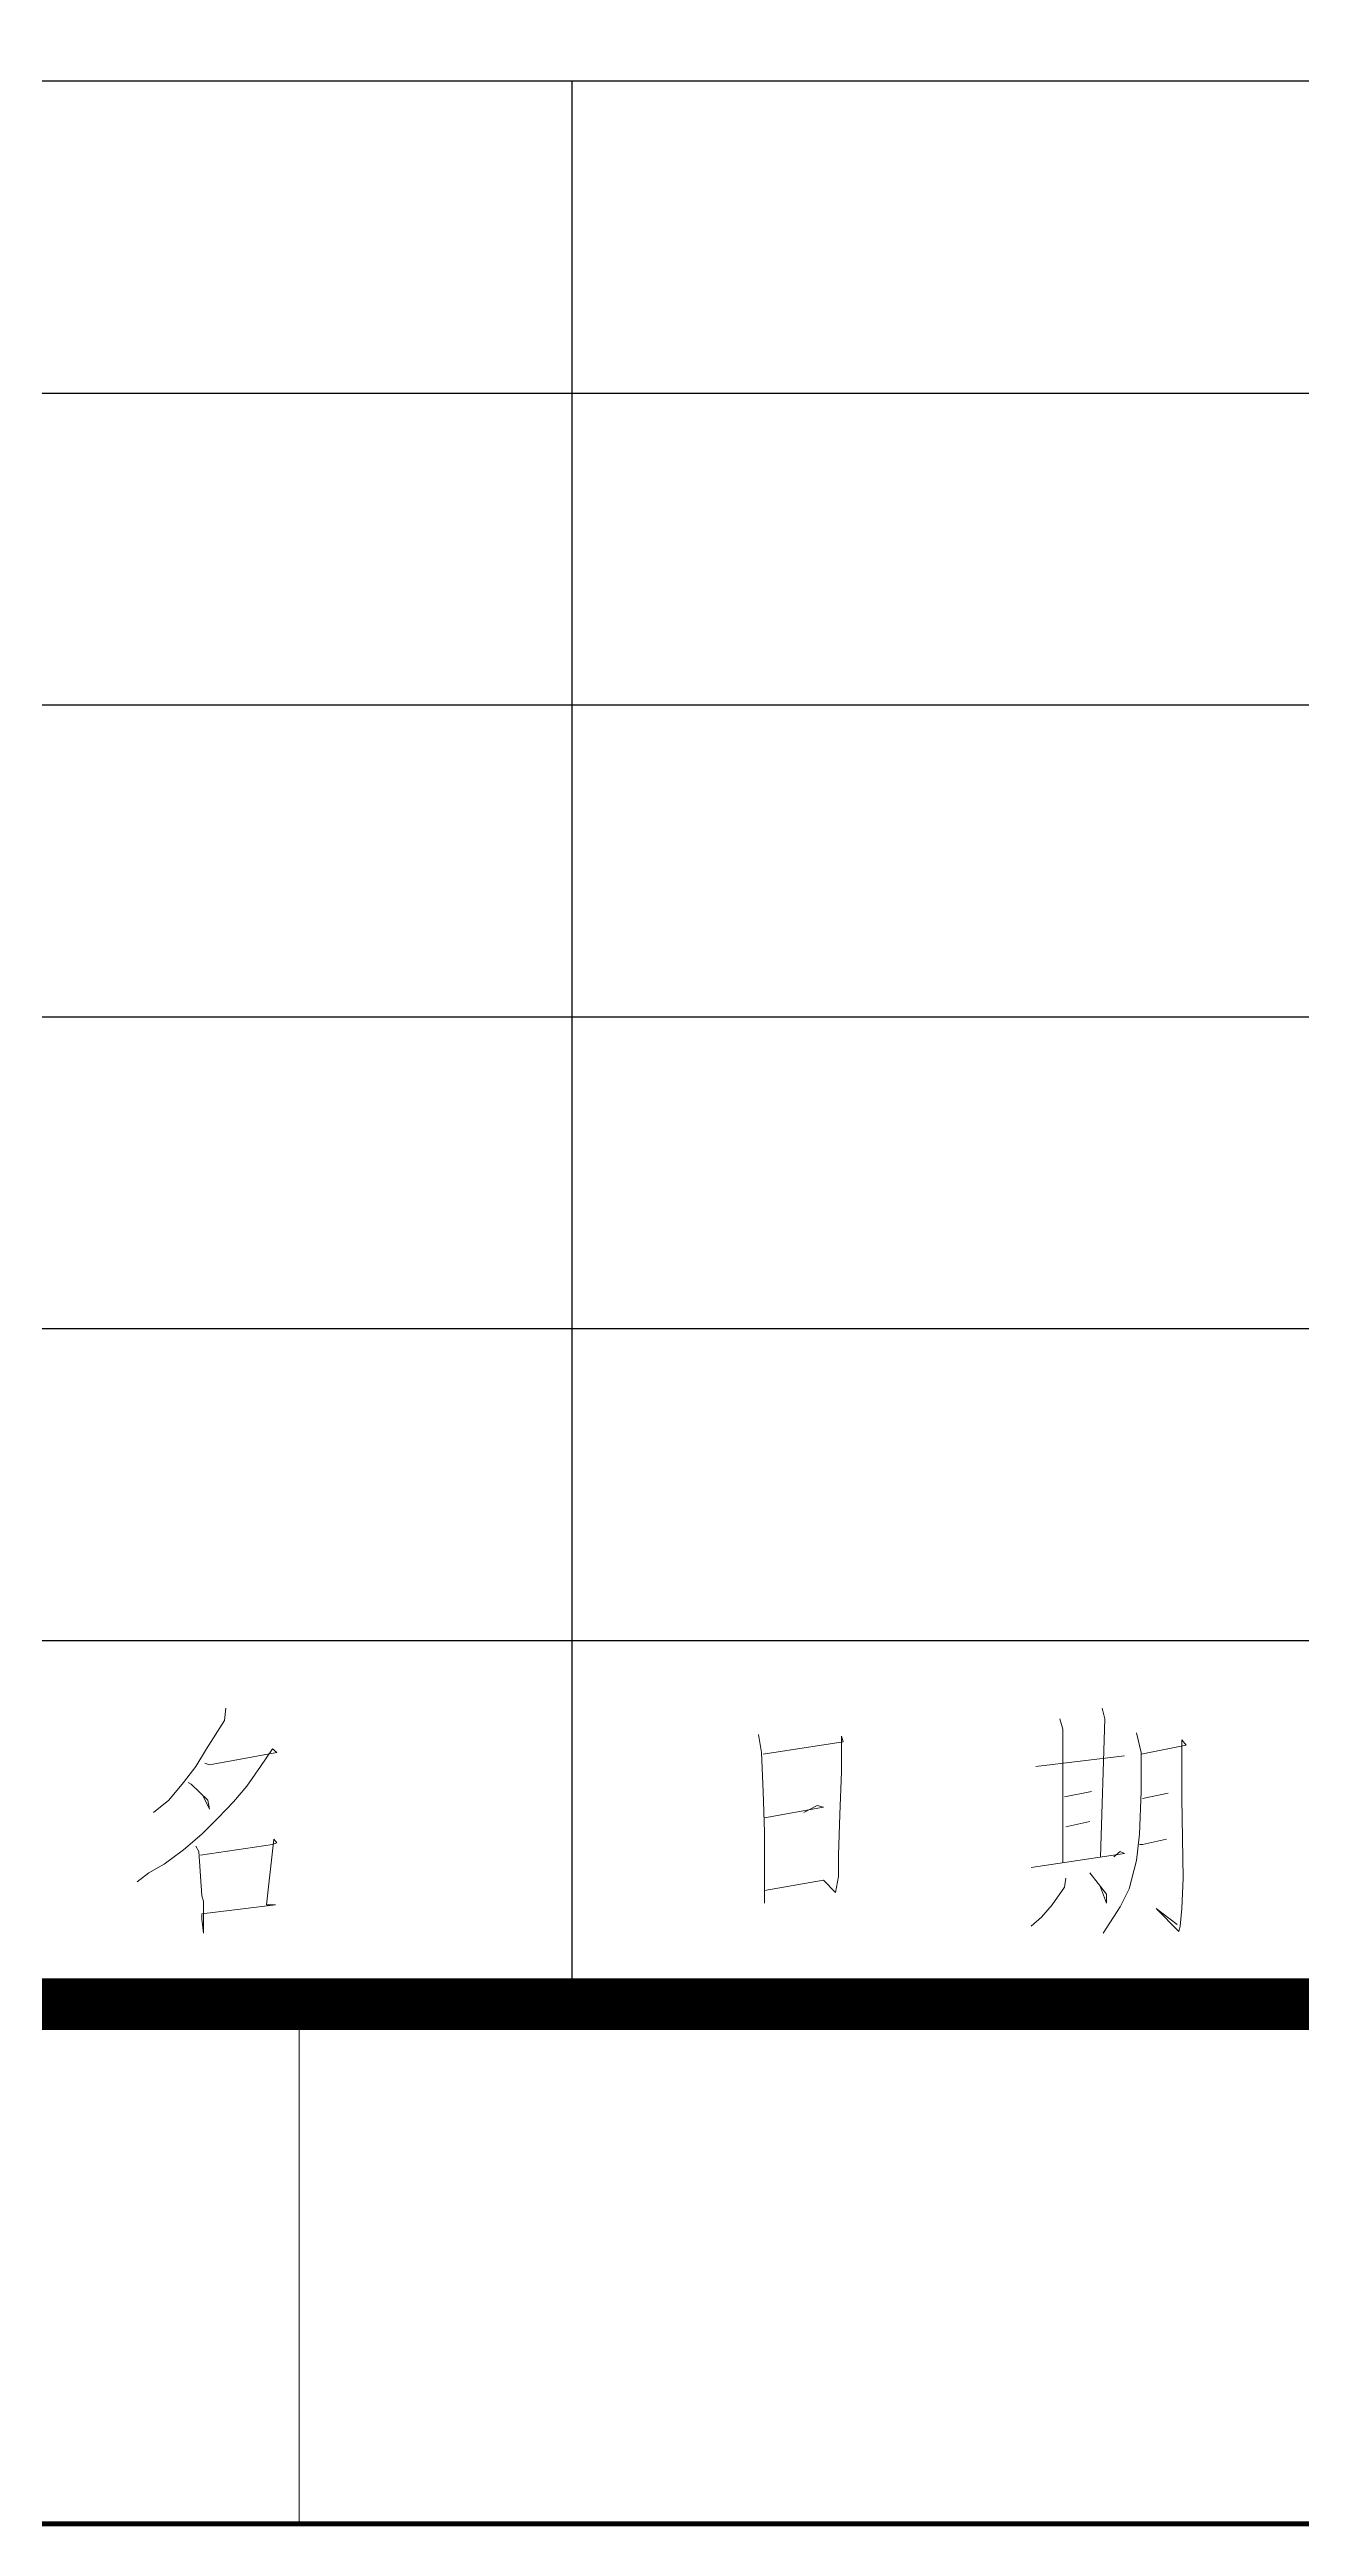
# Model space of a CAD drawing. Extents: x -76183 to 48420, y -19465 to 404409.
# Drawn here: x -13291 to -10883, y 116294 to 121060 of the extents above; entities that cross this region are included whole.
import ezdxf

# ---------------------------------------------------------------- set-up
doc = ezdxf.new("R2010")
doc.units = 0
doc.header["$LTSCALE"] = 1000
doc.header["$MEASUREMENT"] = 0
doc.layers.add('HQ1', color=7, linetype='Continuous')
doc.layers.add('PUB_TEXT', color=7, linetype='Continuous', lineweight=13)
doc.layers.add('打印层', color=7, linetype='Continuous', plot=False)
doc.styles.get("Standard").update_dxf_attribs({"font": 'gbenor.shx', "bigfont": 'gbcbig.shx'})

# ---------------------------------------------------------------- blocks, each defined once
blk = doc.blocks.new('GEDI_WK_A1')
at = {"color": 3}
blk.add_line((630.75, 0), (630.75, 10), dxfattribs=at)
for points, const_width in [([(0, 0), (841, 0), (841, 594), (0, 594)], 0.1), ([(25, 10), (831, 10), (831, 584), (25, 584)], 1)]:
    blk.add_lwpolyline(points, close=True, dxfattribs=dict(at, const_width=const_width))
blk = doc.blocks.new('GEDI_HQ1_2012')
at = {"layer": 'HQ1', "color": 2}
for p, q in [((0, 37), (-65, 37)), ((-15, 0), (-15, 37)), ((-65, 31), (0, 31)), ((-65, 25), (0, 25)), ((-65, 19), (0, 19)), ((-65, 13), (0, 13)), ((-65, 7), (0, 7)), ((-65, 0), (0, 0))]:
    blk.add_line(p, q, dxfattribs=at)
at = {"layer": 'HQ1', "color": 7, "lineweight": 0}
for points in [[(-21.662, 5.697), (-21.691, 5.46), (-22.037, 4.913), (-22.241, 4.571), (-22.474, 4.265), (-22.762, 3.922), (-23.053, 3.686)], [(-5.615, 5.493), (-5.557, 5.289), (-5.557, 2.731)], [(-4.803, 5.697), (-4.749, 5.493), (-4.832, 2.833)], [(-22.066, 4.64), (-21.979, 4.607), (-20.678, 4.844), (-20.762, 4.913), (-20.995, 4.571), (-21.257, 4.196), (-21.516, 3.89), (-21.807, 3.584), (-22.124, 3.274), (-22.474, 2.968), (-22.849, 2.695), (-22.907, 2.662), (-23.141, 2.524), (-23.37, 2.356)], [(-11.411, 5.187), (-11.353, 4.844), (-11.324, 4.094), (-11.295, 3.31), (-11.295, 3.208), (-11.295, 2.662), (-11.295, 1.944), (-11.295, 2.185), (-10.165, 2.389), (-9.932, 2.148), (-9.874, 2.458), (-9.874, 2.866), (-9.845, 3.649), (-9.816, 4.469), (-9.816, 5.154), (-9.787, 5.048), (-11.324, 4.811)], [(-6.078, 4.571), (-4.37, 4.779)], [(-4.14, 5.219), (-4.053, 4.844), (-4.053, 4.094), (-4.082, 3.274), (-4.14, 2.764), (-4.282, 2.218), (-4.457, 1.875), (-4.778, 1.365)], [(-4.053, 4.811), (-3.182, 4.983), (-3.27, 5.085), (-3.27, 4.028), (-3.27, 3.959), (-3.24, 2.422), (-3.27, 1.842), (-3.299, 1.5), (-3.328, 1.398), (-3.761, 1.842), (-3.357, 1.536)], [(-22.387, 4.265), (-22.328, 4.232), (-22.008, 3.922), (-21.979, 3.755), (-22.095, 3.992)], [(-11.295, 3.584), (-10.165, 3.788), (-10.282, 3.82), (-10.541, 3.686)], [(-5.528, 3.992), (-5.007, 4.094)], [(-4.024, 3.959), (-3.532, 4.061)], [(-5.499, 3.412), (-5.036, 3.514)], [(-22.241, 3.037), (-22.183, 2.935), (-22.124, 2.083), (-22.095, 1.981), (-22.095, 1.365), (-22.124, 1.638), (-22.124, 1.74), (-20.707, 1.912), (-20.736, 1.912), (-20.878, 1.912), (-20.736, 3.172), (-20.678, 3.106), (-20.762, 3.07), (-22.153, 2.866)], [(-6.166, 2.629), (-4.37, 2.899), (-4.457, 2.935), (-4.574, 2.833)], [(-4.082, 3.07), (-4.024, 3.07), (-3.561, 3.172)], [(-5.499, 2.422), (-5.528, 2.25), (-5.761, 1.912), (-5.965, 1.671), (-6.166, 1.5)], [(-5.036, 2.524), (-4.719, 2.116), (-4.719, 1.944), (-4.832, 2.25)]]:
    blk.add_lwpolyline(points, dxfattribs=at)
blk.add_text('223344', height=0.0001).set_placement((-22.095, 1.744))
blk = doc.blocks.new('4#图框')
at = {"xscale": 100, "yscale": 100, "zscale": 100}
for name, p in [('GEDI_WK_A1', (5514901.5, -996670.5)), ('GEDI_HQ1_2012', (5580001.5, -995670.5))]:
    blk.add_blockref(name, p, dxfattribs=at)

msp = doc.modelspace()

# ---------------------------------------------------------------- linework, layer by layer
at = {"layer": '打印层'}
msp.add_lwpolyline([(-75886, 116299.2), (8214, 116299.2), (8214, 175699.2), (-75886, 175699.2)], close=True, dxfattribs=at)

# ---------------------------------------------------------------- block references
at = {"layer": 'PUB_TEXT'}
msp.add_blockref('4#图框', (-5590787.5, 1112969.7), dxfattribs=at)

doc.saveas('drawing.dxf')
